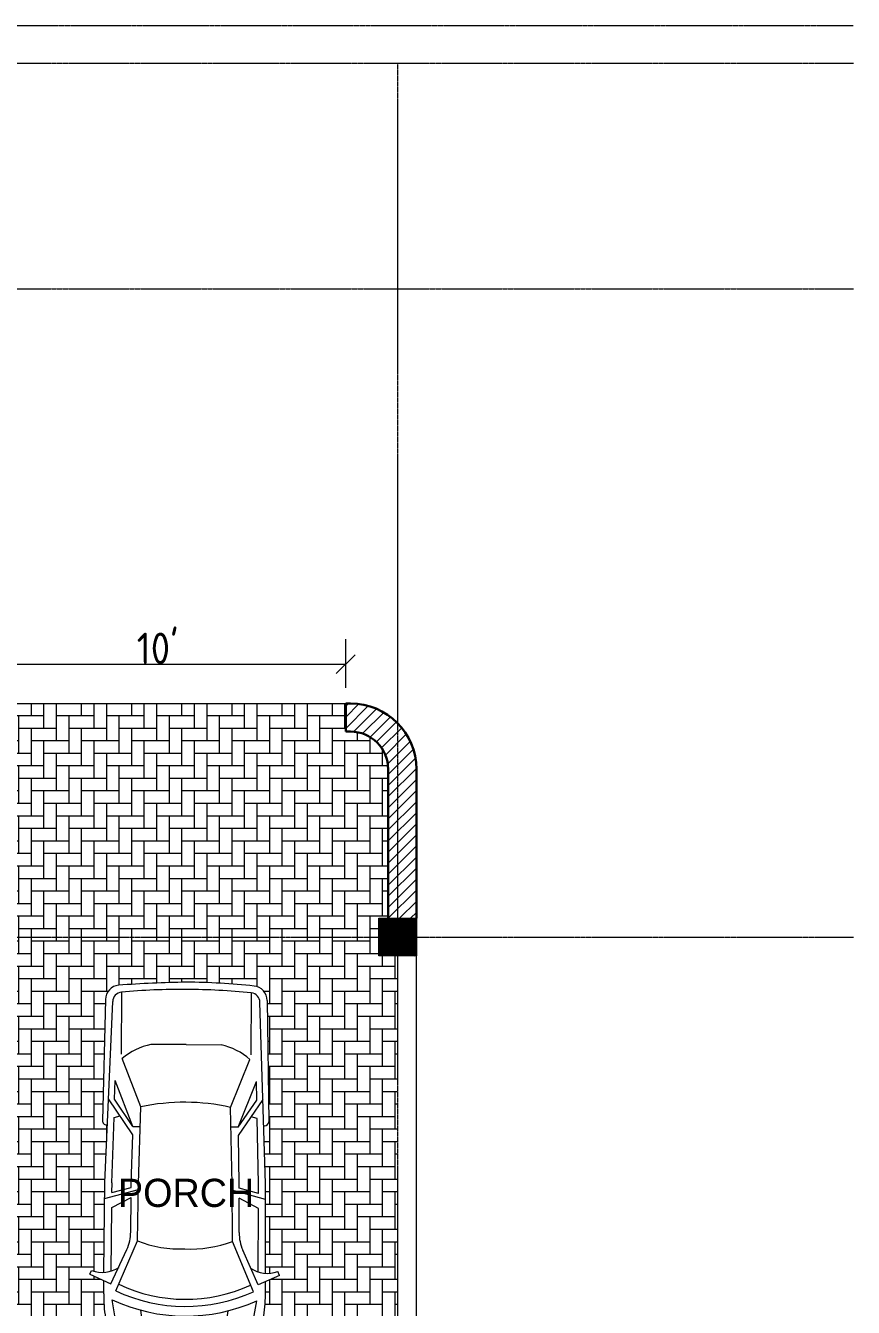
# Model space of a CAD drawing. Extents: x -95606 to 113309, y -42160 to -940.
# Drawn here: x -41079.5 to -40815.5, y -21195.6 to -20786.3 of the extents above; entities that cross this region are included whole.
import ezdxf

# ---------------------------------------------------------------- set-up
doc = ezdxf.new("R2010")
doc.units = 0
doc.header["$LTSCALE"] = 0.02
doc.header["$MEASUREMENT"] = 0
doc.header["$PDMODE"] = 3
doc.header["$PDSIZE"] = -2
for name, pattern in [('ACAD_ISO04W100', [30, 24, -3, 0, -3]), ('CENTERX2', [101.60000000000001, 63.5, -12.7, 12.7, -12.7]), ('DASHED', [0.75, 0.5, -0.25])]:
    doc.linetypes.add(name, pattern=pattern)
doc.layers.get('0').update_dxf_attribs({"linetype": 'CONTINUOUS'})
doc.layers.get('DEFPOINTS').update_dxf_attribs({"linetype": 'CONTINUOUS'})
for name, color, linetype, lineweight in [('CENTER NEW', 210, 'DASHED', 9), ('Hatch', 252, 'CONTINUOUS', 9), ('RBH CENTER LINE', 1, 'ACAD_ISO04W100', 13), ('RBH DIMENSIONS', 8, 'CONTINUOUS', 15), ('RBH FURNISHING', 112, 'CONTINUOUS', 0), ('RBH hatch', 43, 'CONTINUOUS', 0), ('RBH TEXT', 50, 'CONTINUOUS', 13), ('RBH WALL - 0.18', 252, 'CONTINUOUS', 18), ('RBH WALL - 0.30', 7, 'CONTINUOUS', 30)]:
    doc.layers.add(name, color=color, linetype=linetype, lineweight=lineweight)
doc.styles.add('RBH-225', font='ARIALN.TTF', dxfattribs={"height": 225})
doc.styles.get("Standard").update_dxf_attribs({"font": 'ISOCP'})
doc.dimstyles.new('RBH DIM 01', dxfattribs={"dimtxt": 10, "dimasz": 6, "dimexe": 8, "dimexo": 5, "dimgap": 0.09, "dimtad": 1, "dimdec": 0, "dimzin": 0, "dimdsep": 46, "dimlunit": 4, "dimtxsty": 'Standard', "dimblk": 'OBLIQUE', "dimcen": 0.09, "dimclrd": 4, "dimclre": 1, "dimclrt": 2, "dimadec": 0, "dimazin": 0, "dimtfac": 1, "dimtdec": 0, "dimtofl": 0, "dimtmove": 0, "dimatfit": 3, "dimldrblk": 'OPEN30', "dimfxl": 1, "dimtolj": 1, "dimtzin": 0, "dimlwd": -1, "dimlwe": -1, "dimarcsym": 0})

# ---------------------------------------------------------------- blocks, each defined once
blk = doc.blocks.new('_Oblique')
at = {"color": 0, "linetype": 'ByBlock', "lineweight": -2}
blk.add_line((-0.5, -0.5), (0.5, 0.5), dxfattribs=at)
blk = doc.blocks.new('*D1048')
at = {"layer": 'DEFPOINTS', "color": 0, "lineweight": -2, "ltscale": 0.75, "transparency": 16777216}
for p in [(-40977.39284817765, -20990.23913826268), (-41097.39273373586, -21002.74785850371), (-40977.39284817765, -21002.74785850376)]:
    blk.add_point(p, dxfattribs=at)
at = {"layer": 'RBH DIMENSIONS', "color": 1, "ltscale": 0.75, "transparency": 16777216}
for p, q in [((-41097.39273373586, -20997.74785850371), (-41097.39273373586, -20982.23913826268)), ((-40977.39284817765, -20997.74785850376), (-40977.39284817765, -20982.23913826268))]:
    blk.add_line(p, q, dxfattribs=at)
at = {"layer": 'RBH DIMENSIONS', "color": 4, "ltscale": 0.75, "transparency": 16777216}
blk.add_line((-41097.39273373586, -20990.23913826268), (-40977.39284817765, -20990.23913826268), dxfattribs=at)
at = {"layer": 'RBH DIMENSIONS', "color": 4, "ltscale": 0.75, "transparency": 16777216, "xscale": 6, "yscale": 6, "zscale": 6, "rotation": 180}
blk.add_blockref('_Oblique', (-41097.39273373586, -20990.23913826268), dxfattribs=at)
at = {"layer": 'RBH DIMENSIONS', "color": 4, "ltscale": 0.75, "transparency": 16777216, "xscale": 6, "yscale": 6, "zscale": 6}
blk.add_blockref('_Oblique', (-40977.39284817765, -20990.23913826268), dxfattribs=at)
at = {"layer": 'RBH DIMENSIONS', "color": 2, "ltscale": 0.75, "transparency": 16777216, "insert": (-41037.39279095676, -20985.14913826268), "char_height": 10, "attachment_point": 5}
blk.add_mtext("\\A1;10'", dxfattribs=at)
blk = doc.blocks.new('_Open30')
at = {"color": 0, "linetype": 'ByBlock', "lineweight": -2}
for p, q in [((-1, 0.26794919), (0, 0)), ((0, 0), (-1, -0.26794919)), ((0, 0), (-1, 0))]:
    blk.add_line(p, q, dxfattribs=at)
blk = doc.blocks.new('TGHT')
at = {"layer": 'RBH FURNISHING'}
for p, q in [((332749.4485781073, -254359.8240466736), (332570.3160094027, -255395.9023607356)), ((332958.0307385476, -254325.8213518271), (332817.94842578, -255309.0168582324)), ((333446.9688693677, -254328.7812396167), (333575.1373980031, -255313.6006578013)), ((333655.1240728346, -254365.3067400224), (333821.6997448377, -255403.4778702026)), ((332583.2681477808, -254464.8338674963), (332488.7152401875, -255011.7149723425)), ((332644.8660163173, -254475.4838195975), (332512.9670409386, -255238.3694803411)), ((333758.2986803079, -254482.2242138083), (333880.9517557307, -255246.6508578785)), ((333820.0209728482, -254472.3208057304), (333907.9458780493, -255020.3065776417)), ((332476.1693391128, -255210.793819843), (332476.5454261988, -255148.6687225711)), ((333918.0806182354, -255219.5227270802), (333918.4567053214, -255157.3976298084)), ((332373.6947231122, -255616.1625686261), (332557.0215746119, -255534.5764606981)), ((332494.6922372106, -255448.7104877558), (332494.4504816829, -255562.4225285233)), ((332557.0215746119, -255534.5764606981), (332690.3565442201, -255834.1848228775)), ((332598.7300324398, -255474.5488430055), (332781.3699906138, -255910.5219720461)), ((333792.3356338234, -255481.7745806238), (333604.4307486782, -255915.5045400533)), ((333896.6786280698, -255457.1977014504), (333895.5436577618, -255570.9043349569)), ((332373.6947231122, -255616.1625686261), (332387.9153808852, -255648.1168863619)), ((332494.2981728823, -255634.0624388711), (332492.6433931354, -256412.4040281117)), ((332556.7848299187, -255645.9316071108), (332555.6136087857, -256196.8267456465)), ((333833.3142822636, -255542.3027617635), (333696.3617359864, -255840.274882735)), ((334015.6399369116, -255626.1024225313), (333833.3142822636, -255542.3027617635)), ((333894.8286132449, -255642.540838668), (333887.0599144563, -256420.8454160392)), ((334015.6399369116, -255626.1024225313), (334001.0334514762, -255657.8822292125)), ((333832.2028363343, -255653.6526129918), (333826.7043014312, -256204.5215552416)), ((332781.3699906138, -255910.5219720461), (332784.3642338452, -256413.0242361867)), ((333604.4307486782, -255915.5045400533), (333595.3529457194, -256417.9337235728)), ((332722.7570623479, -255987.4805756402), (332722.1229728415, -256285.7306812718)), ((333662.1076456788, -255993.1671280815), (333659.1307840193, -256291.4030512596)), ((332555.6136087857, -256196.8267456465), (332722.1229728415, -256285.7306812718)), ((332492.9361537331, -256274.7012628355), (332784.4882306095, -256354.7011646133)), ((333888.4343383856, -256283.1491988359), (333595.9350736461, -256359.6134253905)), ((333826.7043014312, -256204.5215552416), (333659.1307840193, -256291.4030512596)), ((332492.6433931354, -256412.4040281117), (332542.0284355035, -257984.7041765798)), ((332555.1448397553, -256411.2691014594), (332565.8302641782, -256977.498354474)), ((332555.3381405921, -256326.3958637616), (332555.1550018595, -256412.5369298423)), ((332555.3381405921, -256326.3958637616), (332721.9393273792, -256372.1100933488)), ((332721.8153640761, -256408.2426303857), (332729.4765006796, -256830.1484156353)), ((332721.9393273792, -256372.1100933488), (332721.8526251229, -256412.8913344561)), ((332784.3168106959, -256407.1077037334), (332796.4170550578, -257073.4792049269)), ((333595.4719966685, -256412.0181989046), (333575.3049002535, -257078.194363098)), ((333657.9551219078, -256413.9097454337), (333645.1865466712, -256835.6918552095)), ((333658.2686231843, -256377.7783558034), (333657.8615818766, -256418.5576576727)), ((333825.4110601788, -256334.0845120581), (333658.2686231843, -256377.7783558034)), ((333824.5767892151, -256418.953869511), (333807.0368281099, -256985.0122543342)), ((333887.0599144563, -256420.8454160392), (333818.642702942, -257992.4324242741)), ((333825.4110601788, -256334.0845120581), (333824.5512782974, -256420.2214819393)), ((332729.4765006796, -256830.1484156353), (332515.5089138808, -257140.3868329289)), ((333645.1865466712, -256835.6918552095), (333855.3824045456, -257148.498033375)), ((332480.1141338125, -258001.2888618416), (332465.6472231075, -256948.9217820801)), ((332565.8302641782, -256977.498354474), (332617.9816562361, -256991.8083408302)), ((332730.7751856534, -256901.6681825395), (332568.3267219067, -257137.2073828393)), ((332730.7751856534, -256901.6681825395), (332571.2500997929, -257298.2004712731)), ((332730.7751856534, -256901.6681825395), (332793.2990049575, -256901.7653399443)), ((333643.0220693, -256907.1906571465), (333580.5016562144, -256906.5308335079)), ((333643.0220693, -256907.1906571465), (333802.606961145, -257144.6793527651)), ((333643.0220693, -256907.1906571465), (333797.7346592384, -257305.6252484445)), ((333880.3516765439, -258009.7654885228), (333907.55850223, -256957.6506893173)), ((332796.4170550578, -257073.4792049269), (332629.0761431702, -257489.4393307703)), ((333575.3049002535, -257078.194363098), (333737.5975311645, -257496.1499935595)), ((333807.0368281099, -256985.0122543342), (333754.7160077764, -256998.6897966119)), ((332568.3267219067, -257137.2073828393), (332571.2500997929, -257298.2004712731)), ((333802.606961145, -257144.6793527651), (333797.7346592384, -257305.6252484445)), ((332617.0076951581, -258066.0974067606), (332620.2591144066, -257529.0017586504)), ((333742.6835133828, -258072.9119174307), (333745.9349326346, -257535.8162693204)), ((333182.5799954984, -257617.8158713373), (332878.361719846, -257615.9742232784)), ((333182.5799954984, -257617.8158713373), (333486.7982711525, -257619.6575193962))]:
    blk.add_line(p, q, dxfattribs=at)
for centre, radius, start, end in [((332788.5943762363, -254500.3337078329), 208.3725, 101.7889629528018, 170.1908302137003), ((333189.8147711431, -256422.7172959901), 2172.17912625, 89.65315242112955, 101.7889629528018), ((333189.8147711431, -256422.7172959901), 2172.17912625, 77.51734189198454, 89.65315242112955), ((333614.2799977113, -254505.3321659919), 208.3725, 9.115474629749864, 77.51734189198454), ((332788.5943762363, -254500.3337078329), 145.86075, 101.7889629528018, 170.1908302137003), ((333189.8147711431, -256422.7172959901), 2026.31837625, 96.91435149559214, 102.9953613961856), ((333189.8147711431, -256422.7172959901), 2109.66737625, 89.65315242112955, 101.7889629528018), ((333189.8147711431, -256422.7172959901), 2076.32777625, 89.65315242112955, 96.54430441731611), ((333189.8147711431, -256422.7172959901), 2076.32777625, 82.76200042797078, 89.65315242112955), ((333189.8147711431, -256422.7172959901), 2109.66737625, 77.51734189198454, 89.65315242112955), ((333189.8147711431, -256422.7172959901), 2026.31837625, 76.31094344712434, 82.39195334758355), ((333614.2799977113, -254505.3321659919), 145.86075, 9.115474629749864, 77.51734189198454), ((333310.0201540166, -255153.7143336905), 833.4900000000001, 170.1908302137003, 179.6531524211295), ((333084.9819775053, -255152.3520186889), 833.4900000000001, 359.6531524211295, 9.115474629749864), ((332511.758709991, -255211.0092674379), 35.590023, 179.6531524211295, 269.6531524211295), ((333744.9244116787, -255451.368522364), 1250.235, 170.1908302137003, 179.8781874764427), ((333187.7766185434, -256759.3957762446), 1496.787191946792, 64.94281866462346, 114.3634861791015), ((332646.5059049147, -255444.7190194489), 1250.235, 359.428117366448, 9.115474629749864), ((333882.4912473587, -255219.3072794854), 35.590023, 269.6531524211295, 359.6531524211295), ((333187.7766185434, -256759.3957762446), 1413.438191946791, 64.6769026669554, 114.6294021769083), ((333187.7766185434, -256759.3957762446), 1350.926441946792, 64.6769026669554, 114.6294021769083), ((332475.6576349218, -255902.6166096003), 269.2003199695846, 56.34421115568328, 109.0223321011429), ((333910.2164080669, -255911.301006927), 269.2003199695846, 70.2839727436766, 122.9620936876276), ((332347.6874100073, -255986.6831652578), 375.0705, 359.8781874764427, 23.99054028040628), ((333136.827806548, -256833.7143447014), 989.2595290604199, 86.72714638113102, 111.0582596719595), ((333237.821923815, -256834.3257334147), 989.2595290604199, 68.24804517128547, 92.57915846282967), ((334037.1594626251, -255996.9107326824), 375.0705, 155.3157645632827, 179.4281173664479), ((332501.2365925625, -256949.1374648257), 35.590023, 89.65315242112955, 179.6531524211295), ((333871.9691299285, -256957.4354768733), 35.590023, 359.6531524211295, 89.65315242112955), ((333196.6920559352, -255286.67194231), 1831.092643770327, 257.3732417932795, 269.6531524211295), ((333196.6920559352, -255286.67194231), 1831.092643770327, 269.6531524211295, 281.9330630504554), ((333006.5398310625, -257054.6259513168), 575.7964142210168, 229.0385870387728, 257.1376154506772), ((333365.4257803241, -257056.7985414099), 575.7964142210168, 282.1686893922064, 310.2677178048331), ((332605.1353429863, -258002.0457035087), 125.0235, 179.6531524211295, 264.0761714927848), ((332625.3632831072, -257983.1682806895), 83.34900000000002, 181.0558654976076, 264.2465363861392), ((333214.5684467913, -252335.6562950106), 5761.513185538066, 264.0468086246903, 269.653034988419), ((333214.5448293315, -252335.6561520381), 5761.513185538053, 269.6532698571851, 275.2594962170882), ((333735.3325581655, -257989.8877085614), 83.34900000000002, 275.0597684568195, 358.2504393463918), ((333755.3304673719, -258009.0086468547), 125.0235, 275.2301333506049, 359.6531524211295), ((333214.6476579521, -252322.6948377871), 5836.986634780398, 263.8787399645106, 269.6530291786506), ((332975.3981088361, -246930.8437001592), 11230.58191948427, 271.0403182822056, 274.0405222607365)]:
    blk.add_arc(centre, radius, start, end, dxfattribs=at)

msp = doc.modelspace()

# ---------------------------------------------------------------- hatches: boundary and pattern name
at = {"layer": 'Hatch', "ltscale": 0.75}
h = msp.add_hatch(dxfattribs=at)
h.set_pattern_fill('ANSI31', color=256, scale=20)
h.set_pattern_definition([(45, (-411609.7357778816, -522238.592711931), (-1.767766952966369, 1.767766952966369), [])])
h.paths.add_polyline_path([(-40954.8428176517, -21023.74785850376, 0.1962615682814125), (-40960.8428176517, -21009.05092004709), (-40960.8428176517, -21071.34608014195), (-40954.8428176517, -21071.34608014195)])
h.paths.add_polyline_path([(-40954.8428176517, -21337.94430178001), (-40954.8428176517, -21312.08941762864), (-40960.8428176517, -21312.08941762864), (-40960.8428176517, -21352.64124023669, 0.1962615682814131)])
h.paths.add_polyline_path([(-40954.8428176517, -21290.34608014189), (-40960.8428176517, -21290.34608014189), (-40960.8428176517, -21312.08941762864), (-40954.8428176517, -21312.08941762864)])
h.paths.add_polyline_path([(-40960.8428176517, -21290.34608014189), (-40963.8428176517, -21290.34608014189), (-40963.8428176517, -21312.08941762864), (-40960.8428176517, -21312.08941762864)])
edge = h.paths.add_edge_path()
edge.add_line((-40977.39284817771, -21349.84257818449), (-40977.39284817765, -21358.94430178001))
edge.add_line((-40977.39284817765, -21358.94430178001), (-40975.8428176517, -21358.94430178001))
edge.add_arc((-40975.8428176517, -21337.94430178001), 21.00000000001154, 270, 315.5846914028511)
edge.add_line((-40960.8428176517, -21352.64124023669), (-40960.8428176517, -21312.08941762864))
edge.add_line((-40960.8428176517, -21312.08941762864), (-40963.8428176517, -21312.08941762864))
edge.add_line((-40963.8428176517, -21312.08941762864), (-40963.84281765182, -21337.94430178013))
edge.add_arc((-40975.84281765176, -21337.94430178019), 11.9999999999066, -82.53439293864739, 2.78021161648212e-10, ccw=False)
edge.add_line((-40974.28364524241, -21349.84257818455), (-40977.39284817771, -21349.84257818449))
edge = h.paths.add_edge_path()
edge.add_line((-40977.39284817765, -21002.74785850376), (-40977.39284817765, -21011.74785850371))
edge.add_line((-40977.39284817765, -21011.74785850371), (-40975.8428176517, -21011.74785850376))
edge.add_arc((-40975.8428176517, -21023.74785850376), 12, 0, 90, ccw=False)
edge.add_line((-40963.8428176517, -21023.74785850376), (-40963.8428176517, -21071.34608014195))
edge.add_line((-40963.8428176517, -21071.34608014195), (-40960.8428176517, -21071.34608014195))
edge.add_line((-40960.8428176517, -21071.34608014195), (-40960.8428176517, -21009.05092004709))
edge.add_arc((-40975.8428176517, -21023.74785850376), 21.0000000000113, 44.41530859714887, 90)
edge.add_line((-40975.8428176517, -21002.74785850376), (-40977.39284817765, -21002.74785850376))
at = {"layer": 'RBH DIMENSIONS'}
h = msp.add_hatch(dxfattribs=at)
h.set_pattern_fill('ANSI31', color=6)
h.set_pattern_definition([(45, (-410384.5628364313, -523172.4430597012), (-0.08838834764831843, 0.08838834764831845), [])])
h.paths.add_polyline_path([(-40966.8428176517, -21071.34608014195), (-40966.8428176517, -21083.34608014195), (-40954.8428176517, -21083.34608014195), (-40954.8428176517, -21071.34608014195)])
at = {"layer": 'RBH hatch', "ltscale": 0.75}
h = msp.add_hatch(dxfattribs=at)
h.set_pattern_fill('AR-HBONE', color=256, angle=225)
h.set_pattern_definition([(270, (-411609.7357778816, -522238.592711931), (3.999999999999999, -4.000000000000001), [12, -4]), (0, (-411609.7357778816, -522242.5927119314), (3.999999999999999, -4.000000000000001), [12, -4])])
edge = h.paths.add_edge_path()
edge.add_arc((-40975.8428176517, -21023.74785850376), 12, 0, 90)
edge.add_line((-40975.8428176517, -21011.74785850376), (-40977.39284817759, -21011.84223620098))
edge.add_line((-40977.39284817759, -21011.84223620098), (-40977.39284817759, -21002.84223620098))
edge.add_line((-40977.39284817759, -21002.84223620098), (-41097.39273373586, -21002.74785850371))
edge.add_line((-41097.39273373586, -21002.74785850371), (-41097.39273373586, -21011.34608014189))
edge.add_line((-41097.39273373586, -21011.34608014189), (-41102.3927337358, -21011.34608014189))
edge.add_line((-41102.3927337358, -21011.34608014189), (-41102.3927337358, -21071.34608014195))
edge.add_line((-41102.3927337358, -21071.34608014195), (-41097.39273373586, -21071.34608014195))
edge.add_line((-41097.39273373586, -21071.34608014195), (-41097.39273373586, -21077.34608014195))
edge.add_line((-41097.39273373586, -21077.34608014195), (-40966.8428176517, -21077.34608014195))
edge.add_line((-40966.8428176517, -21077.34608014195), (-40966.8428176517, -21071.34608014195))
edge.add_line((-40966.8428176517, -21071.34608014195), (-40963.8428176517, -21071.34608014195))
edge.add_line((-40963.8428176517, -21071.34608014195), (-40963.8428176517, -21023.74785850376))
edge = h.paths.add_edge_path()
edge.add_line((-40963.8428176517, -21312.08941762864), (-41102.39273373569, -21312.08941762864))
edge.add_line((-41102.39273373569, -21312.08941762864), (-41102.39273373569, -21350.346080142))
edge.add_line((-41102.39273373569, -21350.346080142), (-41097.39273373551, -21350.34608014195))
edge.add_line((-41097.39273373551, -21350.34608014195), (-41097.39273373551, -21358.94430178019))
edge.add_line((-41097.39273373551, -21358.94430178019), (-40977.39284817765, -21358.94430178013))
edge.add_line((-40977.39284817765, -21358.94430178013), (-40977.39284817765, -21349.84257818461))
edge.add_line((-40977.39284817765, -21349.84257818461), (-40974.28364524241, -21349.84257818455))
edge.add_arc((-40975.84281765176, -21337.94430178019), 11.99999999986123, 277.4656070613526, 360.0000000002779)
edge.add_line((-40963.84281765182, -21337.94430178013), (-40963.8428176517, -21312.08941762864))
h.paths.add_polyline_path([(-40963.8428176517, -21290.34608014189), (-40966.8428176517, -21290.34608014189), (-40966.8428176517, -21284.34608014195), (-41097.39273373586, -21284.34608014195), (-41097.39273373586, -21290.34608014195), (-41102.39273373569, -21290.34608014195), (-41102.39273373569, -21312.08941762864), (-40963.8428176517, -21312.08941762864)])
h.paths.add_polyline_path([(-40960.8428176517, -21083.34608014195), (-40966.8428176517, -21083.34608014195), (-40966.8428176517, -21077.34608014195), (-41097.39273373586, -21077.34608014195), (-41097.39273373586, -21083.34608014195), (-41097.39273373586, -21278.34608014195), (-41097.39273373586, -21284.34608014195), (-40966.8428176517, -21284.34608014195), (-40966.8428176517, -21278.34608014189), (-40960.8428176517, -21278.34608014189)])
h.paths.add_polyline_path([(-41006.83605369112, -21254.7775031689), (-41056.94964575158, -21254.7775031689), (-41056.94964575158, -21239.12501394748), (-41006.83605369112, -21239.12501394748)], flags=16)
edge = h.paths.add_edge_path(flags=16)
edge.add_arc((-41020.68542707544, -21504.95687242014), 413.2854146039904, 91.04031828231928, 94.01373958345567, ccw=False)
edge.add_arc((-41029.48981048232, -21306.53675057109), 214.8011081425312, 83.87873996175477, 89.65302917883912, ccw=False)
edge.add_arc((-41007.05975729374, -21097.53663872944), 4.600864799634595, 1.9220407434581261, 84.07617141154498, ccw=False)
edge.add_line((-41002.46148099711, -21097.38232734368), (-41001.92730758294, -21136.23972595459))
edge.add_arc((-41003.23628327851, -21136.2836619098), 1.30971284630038, -101.62297819181708, 1.9224192526050956, ccw=False)
edge.add_line((-41003.50015211951, -21137.56651847803), (-41002.92005353964, -21156.03545237931))
edge.add_line((-41002.92005353964, -21156.03545237931), (-41002.98094943429, -21184.67842286108))
edge.add_arc((-41002.29497763731, -21174.7956293791), 9.906571774020824, 266.0294271403948, 289.0223321001156)
edge.add_line((-40999.06606268913, -21184.16121919347), (-40998.54274248316, -21185.33713808602))
edge.add_line((-40998.54274248316, -21185.33713808602), (-41002.98655439816, -21187.31477156164))
edge.add_line((-41002.98655439816, -21187.31477156164), (-41002.99545100152, -21191.49937466118))
edge.add_arc((-41049.00399501775, -21191.40155898773), 46.00864799576934, 350.57334102457537, 359.878187477246, ccw=False)
edge.add_arc((-41003.62349719986, -21200.24677956854), 1.309712846318455, -0.3468475781696725, 89.70023577222759, ccw=False)
edge.add_line((-41002.31380835165, -21200.25470804003), (-41002.32764835646, -21202.54091161931))
edge.add_arc((-41032.99951833744, -21202.35523313015), 30.67243199734673, 350.19083021315504, 359.65315242188603, ccw=False)
edge.add_line((-41002.77549751128, -21207.58080962765), (-41006.25504451025, -21227.70603428419))
edge.add_arc((-41013.81104971685, -21226.39964015979), 7.66810799939809, 281.7889629515817, 350.1908302130149, ccw=False)
edge.add_arc((-41028.57596024837, -21155.65592412161), 79.9361918393287, 269.65315242863954, 281.7889629520265, ccw=False)
edge.add_arc((-41028.57596024802, -21155.65592412131), 79.93619183962116, 257.5173418915548, 269.6531524283905, ccw=False)
edge.add_arc((-41044.19628058469, -21226.21569689962), 7.668107999342653, 189.1154746299237, 257.51734189153683, ccw=False)
edge.add_line((-41051.76754846908, -21227.43051495716), (-41055.0031849802, -21207.26463855261))
edge.add_arc((-41024.71811344226, -21202.40536632225), 30.6724319979238, 179.6531524224363, 189.1154746301424, ccw=False)
edge.add_line((-41055.38998342383, -21202.21968783338), (-41055.37614341914, -21199.9334842537))
edge.add_arc((-41054.06645457093, -21199.94141272518), 1.3097128463091, 89.60606907148372, 179.6531524218303, ccw=False)
edge.add_arc((-41008.58219397291, -21191.64626069523), 46.00864799607399, 179.4281173666679, 188.7329638186399, ccw=False)
edge.add_line((-41054.58855018108, -21191.18704519775), (-41054.5467832737, -21187.00264108488))
edge.add_line((-41054.5467832737, -21187.00264108488), (-41058.96632634605, -21184.97135146235))
edge.add_line((-41058.96632634605, -21184.97135146235), (-41058.42880768208, -21183.80185457661))
edge.add_arc((-41055.08674048506, -21174.4760435575), 9.906571774007224, 250.2839727441203, 273.2768777039958)
edge.add_line((-41054.52046963551, -21184.36641774855), (-41054.2345815201, -21155.72480930358))
edge.add_line((-41054.2345815201, -21155.72480930358), (-41053.43092265226, -21137.26425226329))
edge.add_arc((-41053.67924064952, -21135.97829506644), 1.309712846344104, 179.6535309308001, 280.9292830382743, ccw=False)
edge.add_line((-41054.98892955006, -21135.97037524706), (-41053.98771836494, -21097.25255064077))
edge.add_arc((-41049.38693786769, -21097.28040241426), 4.600864799701632, 92.82412847704938, 179.6531524205162, ccw=False)
edge = h.paths.add_edge_path(flags=0)
edge.add_arc((-41028.57596024826, -21155.65592412143), 77.63575943968355, 257.25944683143473, 269.653152428559, ccw=False)
edge.add_line((-41045.69748816617, -21231.38018988567), (-41051.82932727832, -21193.16393498738))
edge.add_arc((-41028.5009562325, -21143.26615604914), 55.08176865915126, 244.9428186642211, 294.3634861792068)
edge.add_line((-41005.77840581806, -21193.44271373579), (-41012.37247851685, -21231.58192970294))
edge.add_arc((-41028.57596024802, -21155.65592412143), 77.63575943968218, 269.65315242838716, 282.0468580120323, ccw=False)
edge = h.paths.add_edge_path(flags=0)
edge.add_arc((-41049.33926757962, -21247.07867288664), 5.754284876980819, 0, 360)
h.paths.add_polyline_path([(-41044.35692128785, -21244.20211391383), (-41049.33926757962, -21252.83179083209), (-41054.32161387145, -21244.20211391383)], flags=0)
edge = h.paths.add_edge_path(flags=0)
edge.add_line((-41050.74872799306, -21190.28261604409), (-41043.83382822027, -21174.32135353836))
edge.add_line((-41043.83382822027, -21174.32135353836), (-41043.50303528058, -21156.01295585848))
edge.add_line((-41043.50303528058, -21156.01295585848), (-41042.95323761769, -21137.85158594219))
edge.add_line((-41042.95323761769, -21137.85158594219), (-41045.25398881904, -21137.82730443233))
edge.add_line((-41045.25398881904, -21137.82730443233), (-41051.12671283849, -21129.08772043423))
edge.add_line((-41051.12671283849, -21129.08772043423), (-41050.94741212834, -21123.16491147374))
edge.add_line((-41050.94741212834, -21123.16491147374), (-41045.25398881904, -21137.82730443233))
edge.add_line((-41045.25398881904, -21137.82730443233), (-41042.95323761769, -21137.85158594219))
edge.add_line((-41042.95323761769, -21137.85158594219), (-41042.76199699835, -21131.53436805382))
edge.add_line((-41042.76199699835, -21131.53436805382), (-41048.73436581537, -21116.15360085403))
edge.add_arc((-41035.03844538559, -21132.32173429172), 21.18930804150342, 102.16868939236588, 130.2677178058495, ccw=False)
edge.add_line((-41039.50495304774, -21111.60852390364), (-41028.30972050452, -21111.67629655222))
edge.add_line((-41028.30972050452, -21111.67629655222), (-41017.1144879613, -21111.74406920075))
edge.add_arc((-41021.83144245391, -21132.40168560732), 21.18930804170082, 49.0385870380091, 77.13761545091131, ccw=False)
edge.add_line((-41007.94077874052, -21116.40055324462), (-41014.09892429745, -21131.70788587448))
edge.add_line((-41014.09892429745, -21131.70788587448), (-41013.98418005377, -21138.02695610536))
edge.add_line((-41013.98418005377, -21138.02695610536), (-41011.68330350357, -21138.03053149784))
edge.add_line((-41011.68330350357, -21138.03053149784), (-41005.81278034441, -21123.43814327363))
edge.add_line((-41005.81278034441, -21123.43814327363), (-41005.70520003817, -21129.36268892749))
edge.add_line((-41005.70520003817, -21129.36268892749), (-41011.68330350357, -21138.03053149784))
edge.add_line((-41011.68330350357, -21138.03053149784), (-41013.98418005377, -21138.02695610536))
edge.add_line((-41013.98418005377, -21138.02695610536), (-41013.6543018236, -21156.19365133152))
edge.add_line((-41013.6543018236, -21156.19365133152), (-41013.54519232597, -21174.50471204105))
edge.add_line((-41013.54519232597, -21174.50471204105), (-41006.82404186572, -21190.54852318844))
edge.add_arc((-41028.50095623256, -21143.26615604909), 52.01452545941356, 244.676902666415, 294.6294021771757, ccw=False)
h.paths.add_polyline_path([(-41005.22722024583, -21159.20055282714), (-41011.3581439191, -21157.51826917845), (-41011.35513514352, -21156.10306261613), (-41011.63551189653, -21140.66245891968), (-41007.53250162142, -21134.71337367302), (-41005.61333039381, -21135.23998117085), (-41005.22053202424, -21156.05468338558)], flags=0)
h.paths.add_polyline_path([(-41045.81506200194, -21157.30967712017), (-41051.96590368288, -21158.91761056985), (-41051.93450447138, -21155.77189072011), (-41051.28973194277, -21134.96346965606), (-41049.36432575465, -21134.46013610023), (-41045.33364158632, -21140.45846034335), (-41045.80093669544, -21155.8945378519)], flags=0)
h.paths.add_polyline_path([(-41058.62143601589, -21325.18819628102), (-41012.23051361473, -21325.18819628102), (-41012.23051361473, -21302.01835733517), (-41058.62143601589, -21302.01835733517)])
h.paths.add_polyline_path([(-41044.37184653019, -21257.33476060447), (-41006.67743998174, -21257.33476060447), (-41006.67743998174, -21236.51620671635), (-41044.37184653019, -21236.51620671635)], flags=16)
h.paths.add_polyline_path([(-41053.12566644729, -21169.50567108118), (-41004.91043950729, -21169.50567108118), (-41004.91043950729, -21148.65281602989), (-41053.12566644729, -21148.65281602989)], flags=0)

# ---------------------------------------------------------------- linework, layer by layer
at = {"layer": 'RBH CENTER LINE', "linetype": 'CENTERX2', "ltscale": 0.12}
for p, q in [((-42562.11778233964, -20786.34608014189), (-40815.45717651177, -20786.34608014189)), ((-42573.16050255748, -20798.346080142), (-40815.45717651171, -20798.346080142)), ((-40960.8428176517, -20798.34608014206), (-40960.8428176517, -21619.09331091498)), ((-42573.16050255754, -20870.34608014195), (-40815.45717651177, -20870.34608014195)), ((-42573.16050255754, -21077.34608014195), (-40815.45717651177, -21077.34608014195))]:
    msp.add_line(p, q, dxfattribs=at)
at = {"layer": 'RBH DIMENSIONS', "ltscale": 0.75}
msp.add_lwpolyline([(-40966.8428176517, -21071.34608014195), (-40954.8428176517, -21071.34608014195), (-40954.8428176517, -21083.34608014195), (-40966.8428176517, -21083.34608014195)], close=True, dxfattribs=at)
msp.add_lwpolyline([(-40966.8428176517, -21071.34608014195), (-40954.8428176517, -21071.34608014195), (-40954.8428176517, -21083.34608014195), (-40966.8428176517, -21083.34608014195)], close=True, dxfattribs=at)
msp.add_lwpolyline([(-40966.8428176517, -21071.34608014195), (-40954.8428176517, -21071.34608014195), (-40954.8428176517, -21083.34608014195), (-40966.8428176517, -21083.34608014195)], close=True, dxfattribs=at)
at = {"layer": 'RBH WALL - 0.18', "ltscale": 0.75}
for p, q in [((-41097.39273373586, -21002.74785850371), (-40977.39284817765, -21002.74785850376)), ((-40954.8428176517, -21278.34608014189), (-40954.8428176517, -21083.34608014195))]:
    msp.add_line(p, q, dxfattribs=at)
at = {"layer": 'RBH WALL - 0.30', "ltscale": 0.75}
for p, q in [((-40977.39284817765, -21011.74785850376), (-40977.39284817765, -21002.74785850376)), ((-40977.39284817765, -21002.74785850382), (-40975.8428176517, -21002.74785850376)), ((-40977.39284817765, -21002.74785850376), (-40977.39284817765, -21011.74785850371)), ((-40977.39284817765, -21011.74785850371), (-40975.8428176517, -21011.74785850376)), ((-40963.8428176517, -21071.34608014195), (-40963.8428176517, -21023.74785850376)), ((-40954.8428176517, -21023.74785850376), (-40954.8428176517, -21071.34608014195))]:
    msp.add_line(p, q, dxfattribs=at)
for radius in [21, 12]:
    msp.add_arc((-40975.8428176517, -21023.74785850376), radius, 0, 90, dxfattribs=at)

# ---------------------------------------------------------------- block references
at = {"layer": 'CENTER NEW', "xscale": 0.03679999999701977, "yscale": 0.03679999999701977, "zscale": 0.03679999999701977, "rotation": 180}
msp.add_blockref('TGHT', (-28767.19077766316, -30592.01191984966), dxfattribs=at)

# ---------------------------------------------------------------- texts
at = {"layer": 'RBH TEXT', "color": 0, "insert": (-41064.65235858412, -21154.49359201819), "char_height": 9, "attachment_point": 1, "style": 'RBH-225'}
msp.add_mtext_dynamic_manual_height_columns('\\pi14.627;{\\fStylus BT|b0|i0|c0|p34;PORCH}', width=70.71517051081175, gutter_width=1, heights=[0], dxfattribs=at)

# ---------------------------------------------------------------- dimensions: what is measured, and where the dimension line sits
at = {"layer": 'RBH DIMENSIONS', "ltscale": 0.75}
dim = msp.add_linear_dim(base=(-40977.39284817765, -20990.23913826268), p1=(-41097.39273373586, -21002.74785850371), p2=(-40977.39284817765, -21002.74785850376), dimstyle='RBH DIM 01', dxfattribs=at)
dim.commit()
dim.dimension.update_dxf_attribs({"geometry": '*D1048', "text_midpoint": (-41037.39279095676, -20985.14913826268)})

doc.saveas('drawing.dxf')
